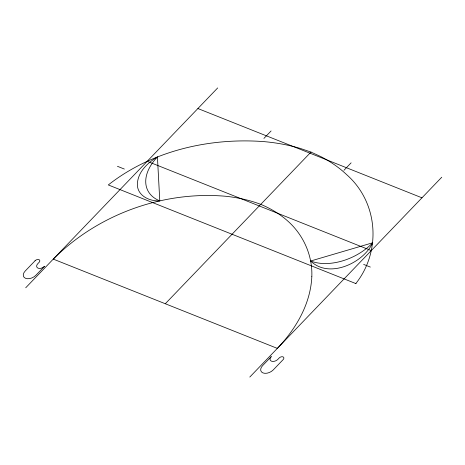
<?xml version="1.0" encoding="UTF-8"?>
<svg xmlns="http://www.w3.org/2000/svg" width="465" height="465" viewBox="0 0 465 465"><rect width="100%" height="100%" fill="white"/><g stroke="black" fill="none" stroke-linecap="round" stroke-linejoin="round"><path stroke-width="0.7" d="M372.738 242.765C363.334 263.167 328.761 279.093 310.696 261.005A46.68 29.632 -26.1 0 0 372.738 242.765L310.696 261.005M355.812 283.563C381.701 250.955 378.155 202.258 346.623 174.619A221.381 140.517 -26.1 0 0 320.542 156.467L310.986 152.078L300.623 148.533A221.381 140.517 -26.1 0 0 263.76 141.604C209.244 137.559 151.776 150.8 108.299 184.936L356.021 283.644M25.72 287.777L217.678 87.943M263.917 138.419L271.089 130.956M165.296 303.744L310.986 152.078M343.943 170.3L351.11 162.837M249.792 377.057L441.75 177.223M157.426 156.972C147.393 162.831 137.274 172.567 137.355 185.006C137.785 196.073 150.032 201.461 159.78 200.868L157.426 156.972A46.68 29.632 -26.1 0 0 159.78 200.868M197.898 108.531L421.97 197.817M147.213 161.297L371.285 250.583M117.447 166.307L124.358 169.062M363.659 264.416L370.326 267.073M311.835 276.402C310.649 303.901 295.949 328.883 277.332 348.39L53.26 259.104C97.842 214.382 163.023 190.743 225.897 196.282A179.461 113.908 -26.1 0 1 260.766 204.362A179.461 113.908 -26.1 0 1 287.55 220.852C303.331 234.668 312.602 255.384 311.835 276.402M35.078 260.755L25.186 271.048A7.736 4.912 -26.1 0 0 25.581 278.326A7.736 4.912 -26.1 0 0 35.857 275.303L44.512 266.294A4.836 3.069 -26.1 0 1 38.089 268.183A4.836 3.069 -26.1 0 1 37.845 263.638L39.077 262.347A2.9 1.843 -26.1 0 0 38.932 259.621A2.9 1.843 -26.1 0 0 35.078 260.755M271.246 356.638L262.597 365.647A7.736 4.912 -26.1 0 0 262.987 372.924A7.736 4.912 -26.1 0 0 273.263 369.902L283.156 359.602A2.9 1.843 -26.1 0 0 283.011 356.876A2.9 1.843 -26.1 0 0 279.151 358.009L277.919 359.3A4.836 3.069 -26.1 0 1 271.49 361.189A4.836 3.069 -26.1 0 1 271.246 356.638"/></g></svg>
